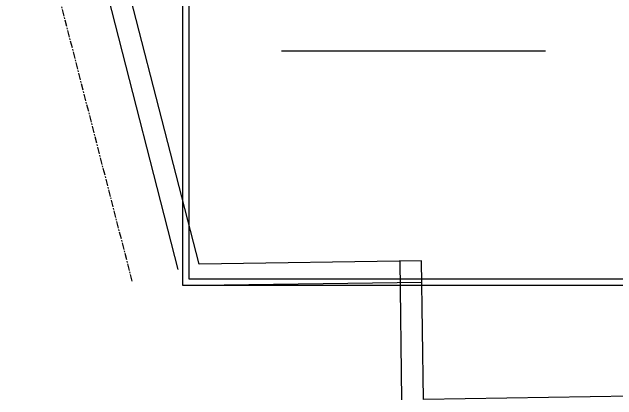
# Model space of a CAD drawing. Extents: x -738708 to 1376724, y 0 to 1572010.
# Drawn here: x -718295 to -437938, y 568735 to 748697 of the extents above; entities that cross this region are included whole.
import ezdxf

# ---------------------------------------------------------------- set-up
doc = ezdxf.new("R2010")
doc.units = 0
doc.linetypes.add('CENTER', pattern=[50.8, 31.75, -6.35, 6.35, -6.35])
doc.layers.get('0').update_dxf_attribs({"linetype": 'CONTINUOUS'})
doc.layers.add('标注', color=7, linetype='CONTINUOUS')
doc.layers.add('轴线', color=1, linetype='CENTER')

msp = doc.modelspace()

# ---------------------------------------------------------------- linework, layer by layer
at = {"ltscale": 100}
for p, q in [((-631612.7, 631773.1), (-687197.7, 848646.1)), ((-641299.6, 629290.4), (-696915.6, 846284.5)), ((-593473.7, 730726.1), (-471073.7, 730726.1)), ((-528470.7, 633214.1), (-631612.7, 631773.1)), ((-537560.7, 568734.9), (-538469.7, 633072.9)), ((-527561.7, 568876.1), (-528470.7, 633214.1)), ((-528331, 623215.1), (-631473, 621774.1)), ((-155687.7, 574799.1), (-527561.7, 568876.1))]:
    msp.add_line(p, q, dxfattribs=at)
at = {"layer": '标注'}
for points in [[(-639300.9, 621925.8), (-336300.9, 621925.8), (-336300.9, 1047925.8), (-639300.9, 1047925.8)], [(-636300.9, 624925.8), (-339300.9, 624925.8), (-339300.9, 1044925.8), (-636300.9, 1044925.8)]]:
    msp.add_lwpolyline(points, close=True, dxfattribs=at)
at = {"layer": '轴线', "ltscale": 100}
msp.add_line((-662610.7, 623828.3), (-718295.1, 841089), dxfattribs=at)

doc.saveas('drawing.dxf')
